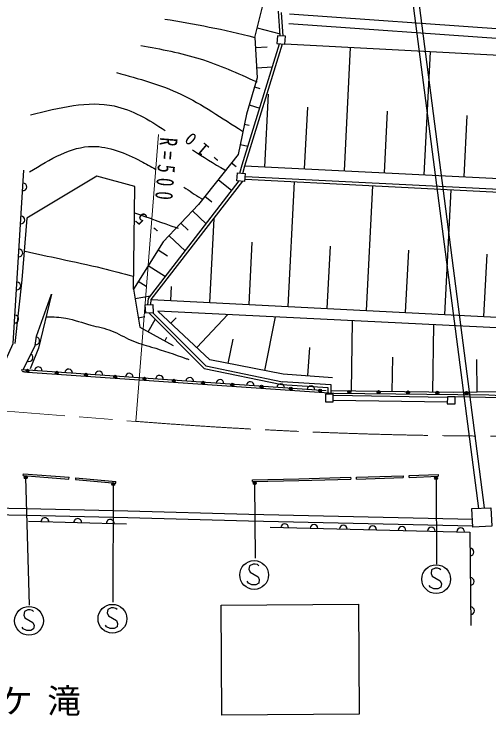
# Model space of a CAD drawing. Units: millimetres, scale not verified. Extents: x 40000 to 680000, y 20000 to 380000.
# Drawn here: x 390777 to 440290, y 268647 to 341826 of the extents above; entities that cross this region are included whole.
import ezdxf

# ---------------------------------------------------------------- set-up
doc = ezdxf.new("R2010")
doc.units = ezdxf.units.MM
doc.header["$LTSCALE"] = 1000
doc.linetypes.add('CHAIN', pattern=[18.5, 12, -1.5, 3.5, -1.5])
for name, color, linetype, lineweight in [('M-BGD', 7, 'Continuous', 25), ('M-BMK', 2, 'CHAIN', 13), ('M-STR-HTXT', 7, 'Continuous', 13), ('M-STR-STRC', 7, 'Continuous', 25)]:
    doc.layers.add(name, color=color, linetype=linetype, lineweight=lineweight)
doc.layers.add('M-BMK-HTXT', color=7, linetype='Continuous')
doc.styles.add('ＭＳ ゴシック', font='')
doc.styles.get('ＭＳ ゴシック').set_extended_font_data('MS Gothic')

msp = doc.modelspace()

# ---------------------------------------------------------------- linework, layer by layer
at = {"layer": 'M-BGD'}
for p, q in [((432047, 345492), (439199, 290273)), ((432642, 345569), (439794, 290350)), ((415868, 339392), (416859, 343312)), ((418519, 339546), (418353, 342139)), ((418821, 339523), (418664, 341983)), ((452476, 339467), (419491, 341815)), ((416116, 340372), (418505, 339768)), ((452405, 338470), (419420, 340818)), ((415868, 339392), (416135, 335177)), ((414551, 326102), (418454, 338732)), ((414837, 326013), (418761, 338709)), ((415935, 338338), (417158, 338416)), ((452477, 336902), (419004, 338691)), ((425230, 325494), (425871, 338324)), ((433544, 325079), (434183, 337880)), ((416068, 336231), (417720, 336335)), ((416135, 335177), (414995, 331398)), ((415850, 334232), (416411, 334063)), ((416916, 325909), (417294, 333488)), ((415280, 332343), (416393, 332007)), ((421073, 325702), (421394, 332124)), ((429387, 325286), (429707, 331694)), ((414995, 331398), (414127, 327180)), ((437701, 324871), (438020, 331264)), ((414778, 330343), (415298, 330236)), ((414344, 328234), (415184, 328062)), ((414127, 327180), (409991, 321963)), ((413438, 326310), (413924, 325925)), ((414317, 325233), (414547, 326091)), ((414620, 325207), (414837, 326013)), ((414837, 326013), (456408, 323937)), ((399414, 324910), (392113, 320533)), ((403383, 323842), (399414, 324910)), ((412059, 324571), (413497, 323431)), ((414879, 324601), (456092, 322510)), ((414894, 324901), (456107, 322810)), ((419357, 311330), (420022, 324340)), ((403216, 313155), (403383, 323842)), ((427516, 310913), (428182, 323926)), ((435676, 310496), (436342, 323512)), ((410681, 322832), (411410, 322254)), ((409991, 321963), (406322, 318063)), ((409380, 321313), (410813, 319964)), ((392113, 320533), (391602, 314131)), ((408157, 320013), (408936, 319279)), ((411197, 311748), (411643, 320461)), ((406933, 318713), (408619, 317127)), ((406322, 318063), (403216, 313155)), ((415277, 311539), (415610, 318043)), ((423436, 311122), (423769, 317627)), ((405804, 317245), (406779, 316628)), ((431596, 310704), (431929, 317212)), ((439755, 310287), (440088, 316796)), ((404769, 315609), (406565, 314473)), ((391602, 314131), (390876, 307466)), ((403733, 313973), (404554, 313454)), ((407117, 311957), (407192, 313409)), ((393114, 308245), (394675, 312609)), ((394675, 312609), (393319, 306994)), ((403216, 313155), (403905, 309173)), ((403388, 312160), (404989, 312437)), ((405078, 312061), (441795, 310183)), ((403733, 310169), (404409, 310286)), ((410616, 304880), (404831, 310658)), ((410764, 305156), (405237, 310676)), ((411207, 305784), (405772, 310851)), ((441819, 309074), (405772, 310851)), ((409848, 307051), (413057, 310492)), ((404768, 308693), (405493, 309996)), ((407131, 309584), (407666, 310158)), ((416928, 304651), (418036, 310247)), ((425974, 302507), (426072, 309850)), ((403905, 309173), (407354, 307253)), ((434440, 302394), (434535, 309433)), ((392974, 307254), (393114, 308245)), ((406492, 307733), (406718, 308140)), ((413114, 305406), (413612, 307923)), ((391733, 304742), (392974, 307254)), ((393319, 306994), (392461, 304848)), ((421407, 304095), (421614, 307077)), ((430207, 302450), (430255, 306046)), ((418835, 304274), (411207, 305784)), ((439076, 302401), (439027, 305808)), ((423302, 302548), (391733, 304742)), ((391869, 304512), (392168, 304492)), ((410616, 304880), (418698, 303204)), ((410764, 305156), (418759, 303497)), ((423978, 303916), (418835, 304274)), ((436557, 302365), (423857, 302536)), ((441596, 302438), (436557, 302365)), ((435936, 301347), (424060, 301550)), ((435944, 301847), (424068, 302050)), ((441544, 301823), (436770, 301903)), ((391740, 293703), (391756, 293902)), ((391740, 293703), (396505, 293327)), ((391756, 293902), (396521, 293527)), ((396505, 293327), (396521, 293527)), ((397190, 293490), (397172, 293291)), ((397190, 293490), (401402, 293107)), ((420456, 293386), (425868, 293530)), ((425867, 293530), (425873, 293330)), ((426488, 293532), (431336, 293698)), ((426495, 293332), (426488, 293532)), ((426495, 293332), (431343, 293498)), ((431336, 293698), (431343, 293498)), ((431966, 293706), (434982, 293835)), ((431975, 293506), (431966, 293706)), ((431975, 293506), (434991, 293635)), ((434982, 293835), (434991, 293635)), ((397172, 293291), (401384, 292908)), ((401384, 292908), (401402, 293107)), ((415637, 293279), (420457, 293386)), ((415642, 293079), (415637, 293279)), ((415642, 293079), (420461, 293186)), ((420461, 293186), (425873, 293330)), ((392298, 288952), (402515, 288692))]:
    msp.add_line(p, q, dxfattribs=at)
for points in [[(419004, 338691), (419066, 339505), (418248, 339566), (418186, 338753)], [(414078, 325254), (414865, 325186), (414795, 324375), (414008, 324443)], [(404502, 310643), (404463, 311505), (405257, 311541), (405296, 310679)], [(423242, 301392), (424045, 301384), (424052, 302186), (423250, 302193)], [(436759, 301176), (436770, 301903), (435951, 301916), (435940, 301189)], [(438501, 290263), (440492, 290360), (440586, 288438), (438595, 288341)], [(426746, 268830), (412435, 268738), (412362, 280208), (426672, 280299)]]:
    msp.add_lwpolyline(points, close=True, dxfattribs=at)
for points in [[(389603, 305091), (390700, 307486), (391813, 325534)], [(404741, 311518), (404784, 312172), (414263, 324421)], [(405043, 311531), (405078, 312061), (414618, 324390)], [(391869, 304512), (391789, 304517), (391740, 304531), (391682, 304565), (391644, 304597), (391617, 304639), (391591, 304701), (391584, 304752), (391586, 304782)], [(392168, 304492), (424115, 302312), (440280, 302142), (450099, 301596), (467639, 301270), (471555, 301741)], [(418698, 303204), (423506, 302907), (423489, 302264)], [(418716, 303503), (423814, 303189), (423789, 302256)], [(319411, 297186), (322334, 295039), (332245, 293474), (338678, 292875), (342343, 292334), (348055, 291725), (353692, 291325), (359928, 290890), (366116, 290823), (373966, 290653), (386512, 290373), (392088, 290272), (402655, 290033), (415253, 289696), (438609, 289175)], [(318997, 296621), (322057, 294374), (332158, 292779), (338594, 292179), (342255, 291640), (347993, 291027), (353644, 290626), (359900, 290190), (366101, 290123), (373950, 289953), (386499, 289673), (392072, 289572), (402636, 289333), (415236, 288997), (438593, 288475)], [(417469, 288316), (438298, 287822), (438384, 278083)]]:
    msp.add_lwpolyline(points, dxfattribs=at)
for centre, radius in [((392178, 304641), 150), ((392178, 304641), 90), ((392178, 304641), 30), ((395229, 304433), 150), ((395229, 304433), 90), ((395229, 304433), 30), ((398280, 304225), 150), ((398280, 304225), 90), ((398280, 304225), 30), ((401331, 304017), 150), ((401331, 304017), 90), ((401331, 304017), 30), ((404382, 303809), 150), ((404382, 303809), 90), ((404382, 303809), 30), ((407433, 303600), 150), ((407433, 303600), 90), ((407433, 303600), 30), ((410484, 303392), 150), ((410484, 303392), 90), ((410484, 303392), 30), ((413534, 303184), 150), ((413534, 303184), 90), ((413534, 303184), 30), ((416585, 302976), 150), ((416585, 302976), 90), ((416585, 302976), 30), ((419636, 302768), 150), ((419636, 302768), 90), ((419636, 302768), 30), ((422687, 302559), 150), ((422687, 302559), 90), ((422687, 302559), 30), ((425733, 302445), 150), ((425733, 302445), 90), ((425733, 302445), 30), ((428791, 302413), 150), ((428791, 302413), 90), ((428791, 302413), 30), ((431849, 302381), 150), ((431849, 302381), 90), ((431849, 302381), 30), ((434907, 302349), 150), ((434907, 302349), 90), ((434907, 302349), 30), ((437965, 302317), 150), ((437965, 302317), 90), ((437965, 302317), 30)]:
    msp.add_circle(centre, radius, dxfattribs=at)
for centre, start, end in [((391706, 323811), 266.47232, 86.47232), ((391494, 320364), 266.47232, 86.47232), ((391282, 316918), 266.47232, 86.47232), ((391069, 313472), 266.47232, 86.47232), ((390857, 310026), 266.47232, 86.47232), ((393044, 307750), 261.97287, 81.97287), ((392354, 305998), 243.71014, 63.71014), ((393312, 304632), 356.02488, 176.02488), ((396469, 304413), 356.02488, 176.02488), ((399625, 304194), 356.02488, 176.02488), ((402782, 303974), 356.02488, 176.02488), ((405939, 303755), 356.02488, 176.02488), ((409096, 303536), 356.02488, 176.02488), ((412253, 303316), 356.02488, 176.02488), ((415409, 303097), 356.02488, 176.02488), ((418566, 302877), 356.02488, 176.02488), ((421723, 302658), 356.02488, 176.02488), ((394001, 288909), 358.53745, 178.53745), ((397407, 288822), 358.53745, 178.53745), ((400812, 288735), 358.53745, 178.53745), ((418997, 288280), 358.64151, 178.64151), ((422054, 288207), 358.64151, 178.64151), ((425110, 288135), 358.64151, 178.64151), ((428167, 288062), 358.64151, 178.64151), ((431223, 287990), 358.64151, 178.64151), ((434280, 287917), 358.64151, 178.64151), ((437336, 287845), 358.64151, 178.64151), ((438316, 285726), 270.51156, 90.51156), ((438344, 282669), 270.51156, 90.51156), ((438371, 279612), 270.51156, 90.51156)]:
    msp.add_arc(centre, 400, start, end, dxfattribs=at)
for points, knots in [([(406485, 341307), (409576, 340776), (412668, 340245), (415868, 339392), (415881, 339388), (415893, 339385), (415906, 339382)], [0, 0, 0, 0, 1, 1, 1, 2, 2, 2, 2]), ([(403981, 338554), (406079, 338169), (408177, 337785), (410174, 337157), (412163, 336532), (414052, 335665), (416035, 334780), (416068, 334765), (416102, 334750), (416135, 334735)], [0, 0, 0, 0, 1, 1, 1, 2, 2, 2, 3, 3, 3, 3]), ([(401476, 335720), (403773, 335091), (406069, 334462), (408175, 333469), (410407, 332417), (412424, 330956), (414599, 329628)], [0, 0, 0, 0, 1, 1, 1, 2, 2, 2, 2]), ([(392502, 331316), (395495, 332072), (398488, 332828), (401230, 332240), (403089, 331841), (404833, 330824), (406528, 329679)], [0, 0, 0, 0, 1, 1, 1, 2, 2, 2, 2]), ([(392400, 325360), (394550, 326689), (396701, 328018), (398971, 328030), (400655, 328039), (402404, 327323), (404002, 326490), (404523, 326218), (405028, 325935), (405522, 325642)], [0, 0, 0, 0, 1, 1, 1, 2, 2, 2, 3, 3, 3, 3]), ([(409399, 327683), (410505, 326930), (411607, 326240), (412753, 325575), (412771, 325564), (412789, 325553), (412808, 325542)], [0, 0, 0, 0, 1, 1, 1, 2, 2, 2, 2]), ([(408481, 323770), (409061, 323390), (409643, 323010), (410237, 322636), (410277, 322609), (410318, 322582), (410358, 322555)], [0, 0, 0, 0, 1, 1, 1, 2, 2, 2, 2]), ([(403332, 321102), (404777, 320593), (406222, 320084), (407683, 319564), (407753, 319539), (407823, 319514), (407894, 319489)], [0, 0, 0, 0, 1, 1, 1, 2, 2, 2, 2]), ([(391924, 317114), (393157, 316838), (394390, 316563), (395626, 316296), (397075, 315983), (398528, 315683), (399968, 315334), (401049, 315073), (402122, 314786), (403194, 314491)], [0, 0, 0, 0, 1, 1, 1, 2, 2, 2, 3, 3, 3, 3]), ([(394196, 310258), (394868, 310258), (395535, 310234), (396186, 310117), (397060, 309960), (397906, 309637), (398776, 309403), (399497, 309209), (400236, 309077), (400925, 308811), (401628, 308533), (402282, 308122), (402977, 307819), (403662, 307521), (404387, 307325), (405105, 307112), (406315, 306753), (407506, 306347), (408691, 305920), (408794, 305883), (408897, 305845), (409000, 305808)], [0, 0, 0, 0, 1, 1, 1, 2, 2, 2, 3, 3, 3, 4, 4, 4, 5, 5, 5, 6, 6, 6, 7, 7, 7, 7])]:
    msp.add_open_spline(points, degree=3, knots=knots, dxfattribs=at)
at = {"layer": 'M-BMK'}
msp.add_line((365667, 302337), (403480, 299360), dxfattribs=at)
msp.add_arc((442718, 797818), 500000, 265.49835, 272.25665, dxfattribs=at)
at = {"layer": 'M-STR-HTXT'}
msp.add_line((403480, 299360), (405835, 329268), dxfattribs=at)
at = {"layer": 'M-STR-STRC'}
for p, q in [((392379, 280206), (391999, 293515)), ((434771, 293452), (434813, 284460)), ((401121, 292824), (401067, 280523)), ((415944, 285093), (415868, 292909))]:
    msp.add_line(p, q, dxfattribs=at)
for points in [[(416290, 284307), (416170, 284427), (415930, 284487), (415690, 284487), (415330, 284307), (415270, 283947), (415390, 283647), (416230, 283167), (416350, 282867), (416290, 282507), (415990, 282327), (415570, 282327), (415210, 282507), (415090, 282687)], [(435270, 283872), (435150, 283992), (434910, 284052), (434670, 284052), (434310, 283872), (434250, 283512), (434370, 283212), (435210, 282732), (435330, 282432), (435270, 282072), (434970, 281892), (434550, 281892), (434190, 282072), (434070, 282252)], [(392814, 279526), (392694, 279646), (392454, 279706), (392214, 279706), (391854, 279526), (391794, 279166), (391914, 278866), (392754, 278386), (392874, 278086), (392814, 277726), (392514, 277546), (392094, 277546), (391734, 277726), (391614, 277906)], [(401513, 279743), (401393, 279863), (401153, 279923), (400913, 279923), (400553, 279743), (400493, 279383), (400613, 279083), (401453, 278603), (401573, 278303), (401513, 277943), (401213, 277763), (400793, 277763), (400433, 277943), (400313, 278123)]]:
    msp.add_lwpolyline(points, dxfattribs=at)
for centre, radius in [((391999, 293515), 150), ((391999, 293515), 90), ((391999, 293515), 30), ((434771, 293452), 150), ((434771, 293452), 90), ((434771, 293452), 30), ((401121, 292824), 150), ((401121, 292824), 90), ((401121, 292824), 30), ((415868, 292909), 150), ((415868, 292909), 90), ((415868, 292909), 30), ((415810, 283347), 1500), ((434790, 282912), 1500), ((401033, 278783), 1500), ((392334, 278566), 1500)]:
    msp.add_circle(centre, radius, dxfattribs=at)

# ---------------------------------------------------------------- texts
at = {"layer": 'M-BGD', "char_height": 1320, "attachment_point": 7, "rotation": 139.4, "style": 'ＭＳ ゴシック'}
for s, insert in [('\\T1.86;-10', (412514, 326833)), ('\\T2.06;-5', (406223, 319486))]:
    msp.add_mtext(s, dxfattribs=dict(at, insert=insert))
at = {"layer": 'M-BMK-HTXT', "insert": (379219, 268647), "char_height": 2566, "attachment_point": 7, "style": 'ＭＳ ゴシック'}
msp.add_mtext('\\T1.43;如意ケ滝', dxfattribs=at)
at = {"layer": 'M-STR-HTXT', "insert": (405979, 329011), "char_height": 1833, "attachment_point": 7, "rotation": 265.5, "style": 'ＭＳ ゴシック'}
msp.add_mtext('\\T1.61;\\W0.7;R=500', dxfattribs=at)

doc.saveas('drawing.dxf')
